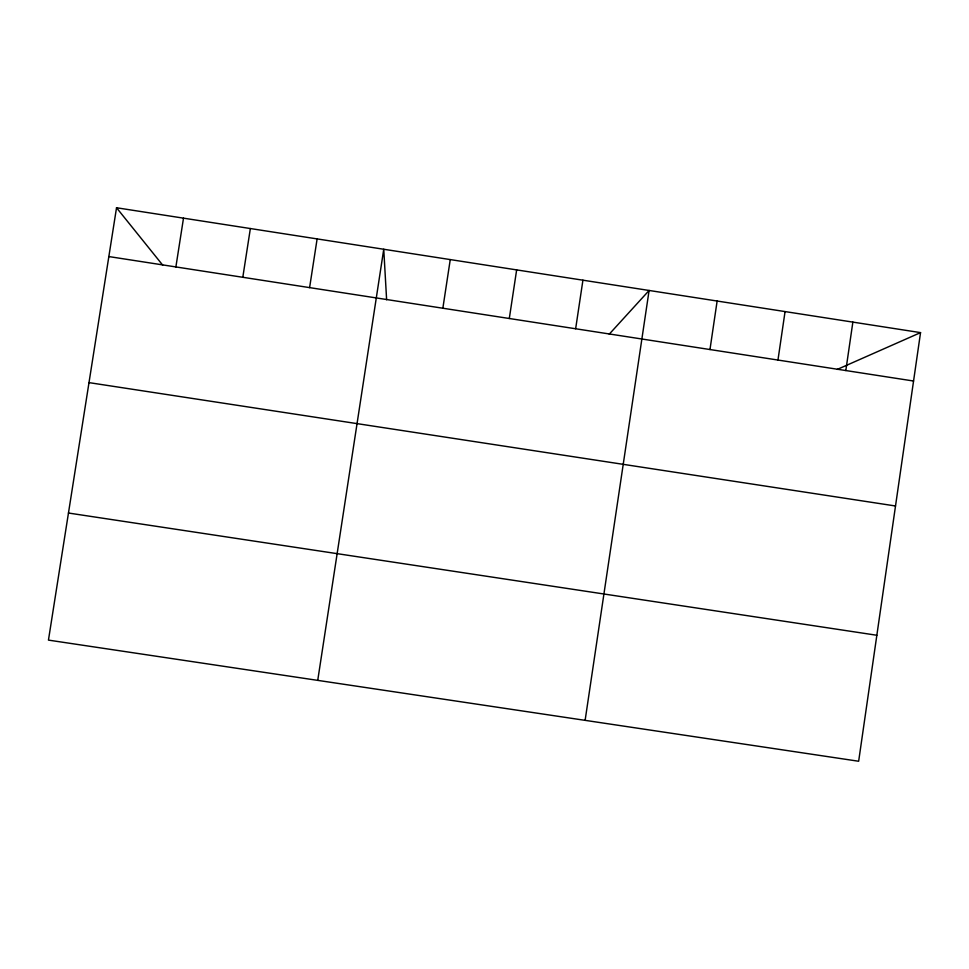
<?xml version="1.0" encoding="UTF-8"?>
<svg xmlns="http://www.w3.org/2000/svg" width="969" height="969" viewBox="0 0 969 969"><rect width="100%" height="100%" fill="white"/><g stroke="black" fill="none" stroke-linecap="round" stroke-linejoin="round"><path stroke-width="1.45" d="M845.816 370.546L852.865 322.108M920.55 332.621L858.655 761.246L48.45 640.109L116.534 207.754L920.55 332.621L837.252 369.431M777.962 360.044L785.06 311.582M585.119 720.355L649.097 290.47L609.247 334.172M709.974 349.53L717.133 301.032M575.647 328.757L582.926 280.186M442.857 308.227L450.258 259.583M509.306 318.498L516.647 269.891M309.608 287.611L317.117 238.907M317.735 680.371L383.748 249.251L386.619 299.748M242.807 277.279L250.365 228.539M175.886 266.935L183.504 218.158M68.46 513.025L876.848 635.264M88.991 382.622L895.513 505.988M108.843 256.567L913.561 381.023M116.534 207.754L162.683 265.106"/></g></svg>
